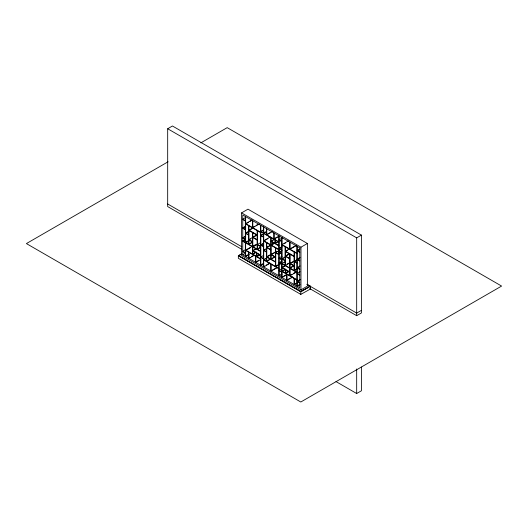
<?xml version="1.0" encoding="UTF-8"?>
<svg xmlns="http://www.w3.org/2000/svg" width="528" height="528" viewBox="0 0 528 528"><rect width="100%" height="100%" fill="white"/><g stroke="black" fill="none" stroke-linecap="round" stroke-linejoin="round"><path stroke-width="0.79" d="M241.85 249.401L167.68 206.573L167.68 128.753L172.445 125.994L361.442 235.112L361.442 312.939L356.677 315.691L309.606 288.519M168.102 161.773L26.4 243.58L300.802 402.006L501.6 286.07L227.198 127.651L200.858 142.864M241.56 212.883L247.982 209.174L307.402 243.481L307.402 286.13L300.973 289.839L241.56 255.532L241.56 212.883L300.973 247.19L307.402 243.481M245.619 217.496L242.761 219.146L245.329 220.625M252.074 219.886L245.652 223.595L260.509 232.168M248.51 222.314L245.652 223.964L248.622 225.68L248.622 234.769L245.652 233.053L245.652 216.638M249.935 221.489L251.361 220.671M245.619 226.208L242.761 227.858L245.329 229.343M243.474 227.819L244.906 226.994M254.621 226.301L252.476 227.535L252.476 220.579M256.047 225.476L257.473 224.651M259.222 224.011L252.8 227.72L252.8 220.763M253.229 227.66L248.945 230.129L257.136 234.861M251.797 228.855L248.945 230.498L257.136 235.231M245.652 233.053L249.223 230.993M260.509 251.084L245.652 242.51L245.652 233.422L248.51 231.772M245.619 236.036L242.761 237.686L245.329 239.171M244.906 236.821L242.761 238.055L245.329 239.54M244.906 239.6L242.761 240.841L245.329 242.326L247.474 241.085M244.906 239.976L242.761 241.21L245.329 242.695M263.683 229.779L260.825 231.429L263.399 232.914L264.825 232.089M263.683 230.149L260.825 231.799L263.399 233.284M257.083 234.703L252.8 237.178L257.136 239.679M252.516 237.527L248.945 239.587L252.476 241.626M256.37 235.488L252.8 237.547L257.136 240.049M250.371 239.131L248.945 239.956L252.476 241.996M245.652 242.51L249.223 240.445M260.509 258.687L245.652 250.114L245.652 242.88L249.223 240.821M266.574 231.449L263.716 233.099L278.817 241.811M266.574 231.818L263.716 233.468L278.817 242.18M263.683 233.673L260.825 235.323L263.399 236.808M261.545 235.283L262.97 234.458M252.193 242.161L248.622 244.226L248.622 235.138L245.652 233.422M252.516 242.345L248.945 244.411L248.945 225.865L260.509 232.538M270.019 232.61L266.449 234.676L266.449 228.644M272.481 231.561L266.772 234.861L266.772 228.835M245.619 249.572L242.761 251.222L245.329 252.707M245.652 250.114L252.074 246.404M249.223 254.45L245.652 256.509L245.652 250.483L250.648 247.599M253.189 246.035L255.334 244.801M257.083 244.16L252.8 246.635L252.8 232.729M256.37 252.179L252.8 254.239L252.8 247.005L256.37 244.946M270.145 236.993L263.716 240.702L270.785 244.781L273.643 243.131M260.311 242.854L257.453 244.504L260.509 246.266M238.346 255.717L300.815 291.786L310.451 286.222L310.609 288.915L300.815 294.38L238.346 258.317L238.346 255.717L241.784 253.73M268 238.597L263.716 241.072L270.785 245.15M238.669 255.717L300.815 291.601L310.127 286.222L300.815 291.416L238.669 255.717L241.329 254.186M242.761 254.839L299.772 287.753L299.772 247.883L242.761 214.969L242.761 254.839L245.619 253.189M263.683 243.131L260.825 244.781L263.399 246.266M261.545 244.741L262.97 243.916M256.37 248.47L252.8 250.529L260.509 254.978M254.225 250.074L255.651 249.249M277.405 236.881L273.834 238.94L273.834 232.914M279.154 236.24L274.157 239.125L274.157 233.099M257.849 248.728L259.987 247.487M273.959 239.422L271.108 241.072L278.817 245.52M248.186 254.674L245.329 256.324L245.329 216.454M260.311 247.672L257.453 249.322L257.453 230.782M273.247 240.207L271.108 241.441L278.817 245.89M256.047 251.988L252.476 254.054L252.476 246.82L245.652 242.88M281.992 238.121L279.134 239.771L281.708 241.256M271.055 244.807L266.772 247.282L270.785 249.599M273.959 243.316L271.108 244.966L278.817 249.414M269.623 246.008L266.772 247.652L270.785 249.968M250.048 257.4L248.622 258.225L248.622 252.199M251.48 256.575L253.618 255.341M273.959 243.685L271.108 245.335L278.817 249.784M277.101 242.062L274.963 243.296L274.963 239.956M254.654 255.11L248.945 258.41L248.945 252.384M266.574 248.51L263.716 250.16L266.449 251.731M278.85 241.421L275.279 243.481L275.279 240.141M265.148 249.704L263.716 250.529L266.449 252.107M257.367 256.047L259.505 254.813M260.542 254.588L256.971 256.648L256.971 253.308M288.446 240.887L282.025 244.596L296.881 253.169M263.683 255.367L260.825 257.017L263.399 258.502M284.17 243.731L285.595 242.906M281.992 246.655L279.134 248.305L281.708 249.784M258.383 260.561L255.526 262.211L255.526 256.186M281.992 247.025L279.134 248.675L281.708 250.16M260.845 259.512L255.849 262.396L255.849 256.37M271.055 254.265L266.772 256.74L275.444 261.749M276.104 251.539L271.108 254.423L275.444 256.925M270.336 255.05L266.772 257.11L275.444 262.119M276.104 251.909L271.108 254.793L275.444 257.294M279.332 250.417L275.761 252.476L278.817 254.239M266.574 257.968L263.716 259.611L278.817 268.33M277.906 251.612L279.332 250.787M265.861 258.746L263.716 259.987L278.817 268.699M281.992 250.549L279.134 252.199L281.708 253.678M279.847 252.153L281.279 251.335M270.019 259.129L266.449 261.188L266.449 242.649M273.643 257.407L266.772 261.373L266.772 242.834M262.647 263.848L260.509 265.082L260.509 225.218M275.385 256.773L271.108 259.241L271.108 237.732M263.683 263.624L260.825 265.267L260.825 225.403M288.968 249.117L285.397 251.176L294.07 256.186M286.11 251.137L287.542 250.312M295.442 245.744L289.733 249.044L289.733 242.088M296.479 245.52L290.057 249.229L290.057 242.273M264.825 265.927L263.399 266.752L263.399 226.888M266.251 265.102L269.821 263.043M281.992 256.298L279.134 257.948L281.708 259.426M270.145 263.228L263.716 266.937L263.716 227.073M289.681 253.526L285.397 256.001L289.733 258.502M286.11 255.955L289.681 253.895M285.595 256.628L282.025 258.687L285.08 260.449M283.45 258.232L282.025 259.057L285.08 260.819M300.056 248.926L297.205 250.576L299.772 252.061M297.917 250.536L299.343 249.711M281.992 261.116L279.134 262.766L281.708 264.251M279.847 262.726L281.279 261.901M278.296 264.733L275.444 266.383L275.444 247.837M279.332 264.508L275.761 266.567L275.761 248.021M285.595 261.446L282.025 263.505L296.881 272.085M284.17 262.64L285.595 261.815M277.207 267.307L270.785 271.016L270.785 264.066M277.53 267.498L271.108 271.201L271.108 264.251M287.219 264.033L288.644 263.208M290.393 262.568L282.025 267.399L289.733 271.854M284.882 266.125L282.025 267.775L289.733 272.224M294.34 260.852L290.057 263.32L294.07 265.643M300.056 257.453L297.205 259.103L299.772 260.588M297.917 259.063L299.343 258.238M297.244 259.545L290.057 263.696L294.07 266.013M281.992 268.719L279.134 270.369L281.708 271.854M295.106 261.149L296.531 260.324M285.595 269.049L282.025 271.108L296.881 279.688M284.882 269.834L282.025 271.484L296.881 280.058M293.304 265.901L289.733 267.96L289.733 254.054M294.34 265.67L290.057 268.145L290.057 254.239M291.482 267.689L290.057 268.514L290.057 275.748L296.479 272.039M280.243 274.831L278.817 275.656L278.817 235.785M281.992 274.19L279.134 275.84L279.134 235.97M288.413 271.504L285.556 273.148L285.556 269.815M288.737 271.689L285.879 273.339L285.879 269.999M300.056 265.987L297.205 267.637L299.772 269.115M298.63 267.181L297.205 268.006L299.772 269.491M285.985 274.85L281.708 277.325L281.708 237.455M287.021 274.626L282.025 277.51L282.025 237.64M296.927 268.811L294.07 270.461L294.07 251.915M297.244 268.996L294.393 270.646L294.393 252.107M291.878 274.322L289.733 275.563L289.733 268.33M293.304 273.504L295.442 272.263M167.68 128.753L356.677 237.864L361.442 235.112M300.056 271.735L297.205 273.385L299.772 274.864M289.535 278.546L286.684 280.196L286.684 274.171M290.968 277.721L292.393 276.903M292.717 277.088L287.001 280.381L287.001 274.355M300.056 279.523L297.205 281.173L299.772 282.652M297.917 281.127L300.056 279.893M294.782 284.051L296.215 283.226M297.244 283.001L294.393 284.645L294.393 278.619M297.594 285.674L299.02 284.849M300.056 284.618L297.205 286.268L297.205 246.404M361.442 310.345L356.677 313.097L306.755 284.275M335.993 381.579L356.677 393.518L361.442 390.766L361.442 367.052M279.134 240.141L281.708 241.626M242.761 219.516L245.329 221.001M297.205 250.945L299.772 252.43M282.025 244.966L296.881 253.539M260.825 235.693L263.399 237.178M285.397 251.546L294.07 256.555M297.205 259.472L299.772 260.957M242.761 228.228L245.329 229.713M294.393 261.188L296.881 262.627M279.134 252.569L281.708 254.054M285.397 256.37L289.733 258.872M294.393 261.558L296.881 262.997M275.761 252.846L278.817 254.608M260.825 245.15L263.399 246.635M257.453 244.873L260.509 246.635M279.134 258.317L281.708 259.802M252.8 247.005L260.509 251.453M282.025 263.881L296.881 272.455M279.134 263.135L281.708 264.62M297.205 273.755L299.772 275.24M252.8 250.899L260.509 255.347M260.825 257.387L263.399 258.872M307.27 284.387L310.127 286.037M167.68 203.98L241.85 246.8M245.652 250.483L260.509 259.057M279.134 270.739L281.708 272.224M297.205 281.543L299.772 283.028M242.761 251.592L245.329 253.077M356.677 237.864L356.677 315.691M356.677 368.986L356.677 393.518M310.451 286.222L310.451 288.823M300.973 247.19L300.973 289.839M300.815 291.786L300.815 294.38M296.881 246.213L296.881 286.084M294.07 278.434L294.07 284.46M285.397 246.913L285.397 265.452M285.08 246.728L285.08 265.267M270.785 237.547L270.785 259.057M257.136 230.591L257.136 249.137M256.654 253.123L256.654 256.463M252.476 232.538L252.476 246.451"/></g></svg>
